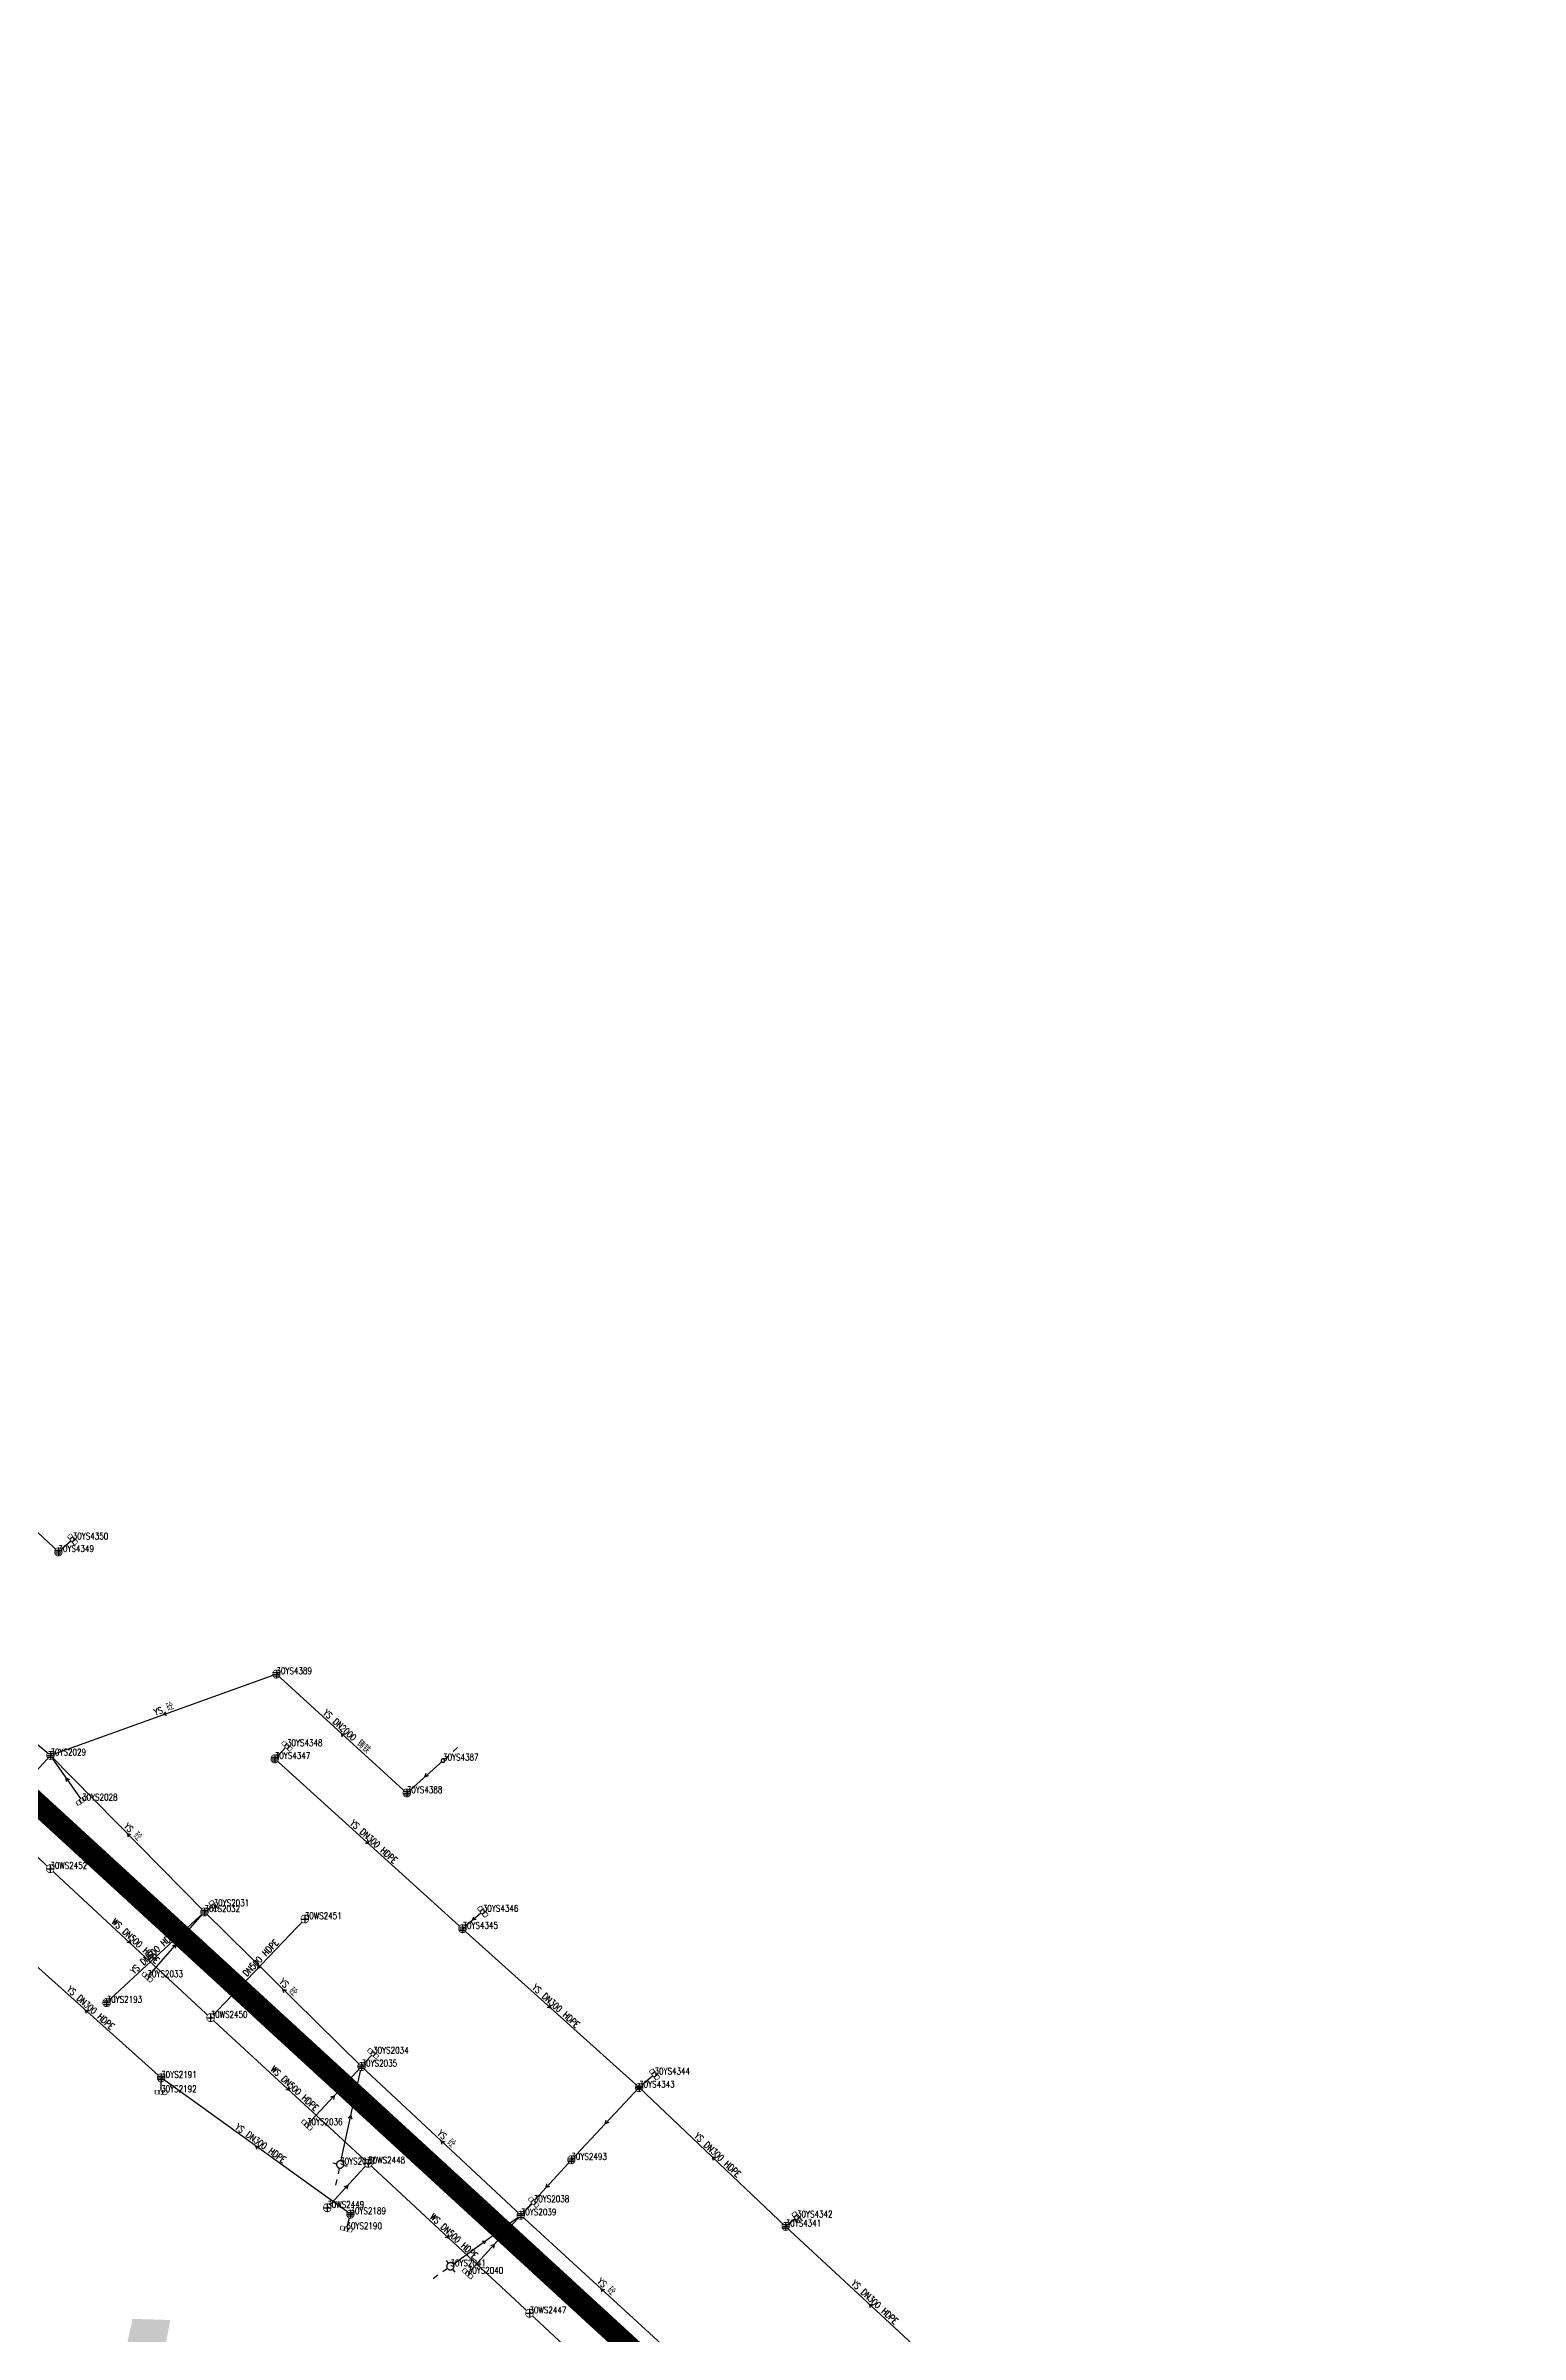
# Model space of a CAD drawing. Extents: x 78813 to 99477, y 2421021 to 2448125.
# Drawn here: x 87208.4 to 87410.5, y 2432917.2 to 2433230.9 of the extents above; entities that cross this region are included whole.
import ezdxf
from ezdxf.enums import TextEntityAlignment as Align

# ---------------------------------------------------------------- set-up
doc = ezdxf.new("R2010")
doc.units = 0
doc.set_wipeout_variables(frame=1)
doc.layers.get('0').update_dxf_attribs({"linetype": 'CONTINUOUS'})
for name, color, linetype in [('DX_WS', 16, 'CONTINUOUS'), ('DX_YS', 42, 'CONTINUOUS'), ('道路', 5, 'CONTINUOUS')]:
    doc.layers.add(name, color=color, linetype=linetype)
for name, color, linetype, true_color in [('WSLINE', 7, 'CONTINUOUS', 0x7f0000), ('YSANNEXE', 7, 'CONTINUOUS', 0xcc9900), ('YSLINE', 7, 'CONTINUOUS', 0xcc9900)]:
    doc.layers.add(name, color=color, linetype=linetype, true_color=true_color)
doc.layers.add('道路名称', color=7, linetype='CONTINUOUS', lineweight=0)
doc.styles.add('CcNameZT', font='txt.SHX', dxfattribs={"width": 0.8, "bigfont": 'HZTXT.SHX'})
doc.styles.get("Standard").update_dxf_attribs({"font": 'txt.shx', "bigfont": 'hztxt.shx'})
doc.styles.add('宋体0.7', font='', dxfattribs={"width": 0.7})
doc.styles.get('宋体0.7').set_extended_font_data('SimSun')

# ---------------------------------------------------------------- blocks, each defined once
blk = doc.blocks.new('PS污水井')
blk.add_lwpolyline([(1, 0), (1, 0.07), (0.99, 0.14), (0.98, 0.21), (0.96, 0.28), (0.94, 0.34), (0.91, 0.41), (0.88, 0.47), (0.85, 0.53), (0.81, 0.59), (0.77, 0.64), (0.72, 0.69), (0.67, 0.74), (0.62, 0.79), (0.56, 0.83), (0.5, 0.87), (0.44, 0.9), (0.37, 0.93), (0.31, 0.95), (0.24, 0.97), (0.17, 0.98), (0.1, 0.99), (0.03, 1), (-0.03, 1), (-0.1, 0.99), (-0.17, 0.98), (-0.24, 0.97), (-0.31, 0.95), (-0.37, 0.93), (-0.44, 0.9), (-0.5, 0.87), (-0.56, 0.83), (-0.62, 0.79), (-0.67, 0.74), (-0.72, 0.69), (-0.77, 0.64), (-0.81, 0.59), (-0.85, 0.53), (-0.88, 0.47), (-0.91, 0.41), (-0.94, 0.34), (-0.96, 0.28), (-0.98, 0.21), (-0.99, 0.14), (-1, 0.07), (-1, 0), (-1, -0.07), (-0.99, -0.14), (-0.98, -0.21), (-0.96, -0.28), (-0.94, -0.34), (-0.91, -0.41), (-0.88, -0.47), (-0.85, -0.53), (-0.81, -0.59), (-0.77, -0.64), (-0.72, -0.69), (-0.67, -0.74), (-0.62, -0.79), (-0.56, -0.83), (-0.5, -0.87), (-0.44, -0.9), (-0.37, -0.93), (-0.31, -0.95), (-0.24, -0.97), (-0.17, -0.98), (-0.1, -0.99), (-0.03, -1), (0.03, -1), (0.1, -0.99), (0.17, -0.98), (0.24, -0.97), (0.31, -0.95), (0.37, -0.93), (0.44, -0.9), (0.5, -0.87), (0.56, -0.83), (0.62, -0.79), (0.67, -0.74), (0.72, -0.69), (0.77, -0.64), (0.81, -0.59), (0.85, -0.53), (0.88, -0.47), (0.91, -0.41), (0.94, -0.34), (0.96, -0.28), (0.98, -0.21), (0.99, -0.14), (1, 0)], close=True)
blk.add_wipeout([(1, 0), (1, 0.07), (0.99, 0.14), (0.98, 0.21), (0.96, 0.28), (0.94, 0.34), (0.91, 0.41), (0.88, 0.47), (0.85, 0.53), (0.81, 0.59), (0.77, 0.64), (0.72, 0.69), (0.67, 0.74), (0.62, 0.79), (0.56, 0.83), (0.5, 0.87), (0.44, 0.9), (0.37, 0.93), (0.31, 0.95), (0.24, 0.97), (0.17, 0.98), (0.1, 0.99), (0.03, 1), (-0.03, 1), (-0.1, 0.99), (-0.17, 0.98), (-0.24, 0.97), (-0.31, 0.95), (-0.37, 0.93), (-0.44, 0.9), (-0.5, 0.87), (-0.56, 0.83), (-0.62, 0.79), (-0.67, 0.74), (-0.72, 0.69), (-0.77, 0.64), (-0.81, 0.59), (-0.85, 0.53), (-0.88, 0.47), (-0.91, 0.41), (-0.94, 0.34), (-0.96, 0.28), (-0.98, 0.21), (-0.99, 0.14), (-1, 0.07), (-1, 0), (-1, -0.07), (-0.99, -0.14), (-0.98, -0.21), (-0.96, -0.28), (-0.94, -0.34), (-0.91, -0.41), (-0.88, -0.47), (-0.85, -0.53), (-0.81, -0.59), (-0.77, -0.64), (-0.72, -0.69), (-0.67, -0.74), (-0.62, -0.79), (-0.56, -0.83), (-0.5, -0.87), (-0.44, -0.9), (-0.37, -0.93), (-0.31, -0.95), (-0.24, -0.97), (-0.17, -0.98), (-0.1, -0.99), (-0.03, -1), (0.03, -1), (0.1, -0.99), (0.17, -0.98), (0.24, -0.97), (0.31, -0.95), (0.37, -0.93), (0.44, -0.9), (0.5, -0.87), (0.56, -0.83), (0.62, -0.79), (0.67, -0.74), (0.72, -0.69), (0.77, -0.64), (0.81, -0.59), (0.85, -0.53), (0.88, -0.47), (0.91, -0.41), (0.94, -0.34), (0.96, -0.28), (0.98, -0.21), (0.99, -0.14)])
for p, q in [((-1, 0), (0, 0)), ((0, 1), (0, 0)), ((0, 0), (0, -1)), ((0, 0), (1, 0))]:
    blk.add_line(p, q)
blk = doc.blocks.new('LX')
for p, q in [((-0.866, 0.5), (0, 0)), ((0, 0), (-0.866, -0.5))]:
    blk.add_line(p, q)
blk = doc.blocks.new('PS雨水井')
blk.add_lwpolyline([(1, 0), (1, 0.07), (0.99, 0.14), (0.98, 0.21), (0.96, 0.28), (0.94, 0.34), (0.91, 0.41), (0.88, 0.47), (0.85, 0.53), (0.81, 0.59), (0.77, 0.64), (0.72, 0.69), (0.67, 0.74), (0.62, 0.79), (0.56, 0.83), (0.5, 0.87), (0.44, 0.9), (0.37, 0.93), (0.31, 0.95), (0.24, 0.97), (0.17, 0.98), (0.1, 0.99), (0.03, 1), (-0.03, 1), (-0.1, 0.99), (-0.17, 0.98), (-0.24, 0.97), (-0.31, 0.95), (-0.37, 0.93), (-0.44, 0.9), (-0.5, 0.87), (-0.56, 0.83), (-0.62, 0.79), (-0.67, 0.74), (-0.72, 0.69), (-0.77, 0.64), (-0.81, 0.59), (-0.85, 0.53), (-0.88, 0.47), (-0.91, 0.41), (-0.94, 0.34), (-0.96, 0.28), (-0.98, 0.21), (-0.99, 0.14), (-1, 0.07), (-1, 0), (-1, -0.07), (-0.99, -0.14), (-0.98, -0.21), (-0.96, -0.28), (-0.94, -0.34), (-0.91, -0.41), (-0.88, -0.47), (-0.85, -0.53), (-0.81, -0.59), (-0.77, -0.64), (-0.72, -0.69), (-0.67, -0.74), (-0.62, -0.79), (-0.56, -0.83), (-0.5, -0.87), (-0.44, -0.9), (-0.37, -0.93), (-0.31, -0.95), (-0.24, -0.97), (-0.17, -0.98), (-0.1, -0.99), (-0.03, -1), (0.03, -1), (0.1, -0.99), (0.17, -0.98), (0.24, -0.97), (0.31, -0.95), (0.37, -0.93), (0.44, -0.9), (0.5, -0.87), (0.56, -0.83), (0.62, -0.79), (0.67, -0.74), (0.72, -0.69), (0.77, -0.64), (0.81, -0.59), (0.85, -0.53), (0.88, -0.47), (0.91, -0.41), (0.94, -0.34), (0.96, -0.28), (0.98, -0.21), (0.99, -0.14), (1, 0)], close=True)
blk.add_wipeout([(1, 0), (1, 0.07), (0.99, 0.14), (0.98, 0.21), (0.96, 0.28), (0.94, 0.34), (0.91, 0.41), (0.88, 0.47), (0.85, 0.53), (0.81, 0.59), (0.77, 0.64), (0.72, 0.69), (0.67, 0.74), (0.62, 0.79), (0.56, 0.83), (0.5, 0.87), (0.44, 0.9), (0.37, 0.93), (0.31, 0.95), (0.24, 0.97), (0.17, 0.98), (0.1, 0.99), (0.03, 1), (-0.03, 1), (-0.1, 0.99), (-0.17, 0.98), (-0.24, 0.97), (-0.31, 0.95), (-0.37, 0.93), (-0.44, 0.9), (-0.5, 0.87), (-0.56, 0.83), (-0.62, 0.79), (-0.67, 0.74), (-0.72, 0.69), (-0.77, 0.64), (-0.81, 0.59), (-0.85, 0.53), (-0.88, 0.47), (-0.91, 0.41), (-0.94, 0.34), (-0.96, 0.28), (-0.98, 0.21), (-0.99, 0.14), (-1, 0.07), (-1, 0), (-1, -0.07), (-0.99, -0.14), (-0.98, -0.21), (-0.96, -0.28), (-0.94, -0.34), (-0.91, -0.41), (-0.88, -0.47), (-0.85, -0.53), (-0.81, -0.59), (-0.77, -0.64), (-0.72, -0.69), (-0.67, -0.74), (-0.62, -0.79), (-0.56, -0.83), (-0.5, -0.87), (-0.44, -0.9), (-0.37, -0.93), (-0.31, -0.95), (-0.24, -0.97), (-0.17, -0.98), (-0.1, -0.99), (-0.03, -1), (0.03, -1), (0.1, -0.99), (0.17, -0.98), (0.24, -0.97), (0.31, -0.95), (0.37, -0.93), (0.44, -0.9), (0.5, -0.87), (0.56, -0.83), (0.62, -0.79), (0.67, -0.74), (0.72, -0.69), (0.77, -0.64), (0.81, -0.59), (0.85, -0.53), (0.88, -0.47), (0.91, -0.41), (0.94, -0.34), (0.96, -0.28), (0.98, -0.21), (0.99, -0.14)])
for p, q in [((-1, 0), (0, 0)), ((-0.88, 0.48), (0, 0.47)), ((0, 1), (0, 0)), ((0, 0.47), (0.88, 0.47)), ((0, 0), (0, -1)), ((0, 0), (1, 0)), ((-0.88, -0.48), (0, -0.48)), ((0, -0.48), (0.88, -0.48))]:
    blk.add_line(p, q)
blk = doc.blocks.new('PS雨篦')
blk.add_lwpolyline([(-1.5, 0.5), (0, 0.5), (1.5, 0.5), (1.5, -0.5), (0, -0.5), (-1.5, -0.5)], close=True)
blk.add_wipeout([(-1.5, 0.5), (0, 0.5), (1.5, 0.5), (1.5, -0.5), (0, -0.5), (-1.5, -0.5)])
for p, q in [((-0.51, -0.5), (-0.51, 0.5)), ((0.49, -0.5), (0.49, 0.5))]:
    blk.add_line(p, q)
blk = doc.blocks.new('PS预留口')
blk.add_lwpolyline([(4.2, 0), (5.8, 0)])
blk.add_wipeout([(1, 0), (1, 0.07), (0.99, 0.14), (0.98, 0.21), (0.96, 0.28), (0.94, 0.34), (0.91, 0.41), (0.88, 0.47), (0.85, 0.53), (0.81, 0.59), (0.77, 0.64), (0.72, 0.69), (0.67, 0.74), (0.62, 0.79), (0.56, 0.83), (0.5, 0.87), (0.44, 0.9), (0.37, 0.93), (0.31, 0.95), (0.24, 0.97), (0.17, 0.98), (0.1, 0.99), (0.03, 1), (-0.03, 1), (-0.1, 0.99), (-0.17, 0.98), (-0.24, 0.97), (-0.31, 0.95), (-0.37, 0.93), (-0.44, 0.9), (-0.5, 0.87), (-0.56, 0.83), (-0.62, 0.79), (-0.67, 0.74), (-0.72, 0.69), (-0.77, 0.64), (-0.81, 0.59), (-0.85, 0.53), (-0.88, 0.47), (-0.91, 0.41), (-0.94, 0.34), (-0.96, 0.28), (-0.98, 0.21), (-0.99, 0.14), (-1, 0.07), (-1, 0), (-1, -0.07), (-0.99, -0.14), (-0.98, -0.21), (-0.96, -0.28), (-0.94, -0.34), (-0.91, -0.41), (-0.88, -0.47), (-0.85, -0.53), (-0.81, -0.59), (-0.77, -0.64), (-0.72, -0.69), (-0.67, -0.74), (-0.62, -0.79), (-0.56, -0.83), (-0.5, -0.87), (-0.44, -0.9), (-0.37, -0.93), (-0.31, -0.95), (-0.24, -0.97), (-0.17, -0.98), (-0.1, -0.99), (-0.03, -1), (0.03, -1), (0.1, -0.99), (0.17, -0.98), (0.24, -0.97), (0.31, -0.95), (0.37, -0.93), (0.44, -0.9), (0.5, -0.87), (0.56, -0.83), (0.62, -0.79), (0.67, -0.74), (0.72, -0.69), (0.77, -0.64), (0.81, -0.59), (0.85, -0.53), (0.88, -0.47), (0.91, -0.41), (0.94, -0.34), (0.96, -0.28), (0.98, -0.21), (0.99, -0.14)])
blk.add_line((1, 0), (2.6, 0))
blk.add_lwpolyline([(1, 0), (1, 0.07), (0.99, 0.14), (0.98, 0.21), (0.96, 0.28), (0.94, 0.34), (0.91, 0.41), (0.88, 0.47), (0.85, 0.53), (0.81, 0.59), (0.77, 0.64), (0.72, 0.69), (0.67, 0.74), (0.62, 0.79), (0.56, 0.83), (0.5, 0.87), (0.44, 0.9), (0.37, 0.93), (0.31, 0.95), (0.24, 0.97), (0.17, 0.98), (0.1, 0.99), (0.03, 1), (-0.03, 1), (-0.1, 0.99), (-0.17, 0.98), (-0.24, 0.97), (-0.31, 0.95), (-0.37, 0.93), (-0.44, 0.9), (-0.5, 0.87), (-0.56, 0.83), (-0.62, 0.79), (-0.67, 0.74), (-0.72, 0.69), (-0.77, 0.64), (-0.81, 0.59), (-0.85, 0.53), (-0.88, 0.47), (-0.91, 0.41), (-0.94, 0.34), (-0.96, 0.28), (-0.98, 0.21), (-0.99, 0.14), (-1, 0.07), (-1, 0), (-1, -0.07), (-0.99, -0.14), (-0.98, -0.21), (-0.96, -0.28), (-0.94, -0.34), (-0.91, -0.41), (-0.88, -0.47), (-0.85, -0.53), (-0.81, -0.59), (-0.77, -0.64), (-0.72, -0.69), (-0.67, -0.74), (-0.62, -0.79), (-0.56, -0.83), (-0.5, -0.87), (-0.44, -0.9), (-0.37, -0.93), (-0.31, -0.95), (-0.24, -0.97), (-0.17, -0.98), (-0.1, -0.99), (-0.03, -1), (0.03, -1), (0.1, -0.99), (0.17, -0.98), (0.24, -0.97), (0.31, -0.95), (0.37, -0.93), (0.44, -0.9), (0.5, -0.87), (0.56, -0.83), (0.62, -0.79), (0.67, -0.74), (0.72, -0.69), (0.77, -0.64), (0.81, -0.59), (0.85, -0.53), (0.88, -0.47), (0.91, -0.41), (0.94, -0.34), (0.96, -0.28), (0.98, -0.21), (0.99, -0.14), (1, 0)], close=True)
for points in [[(0, 1), (0, 2)], [(0, -2), (0, -1)]]:
    blk.add_lwpolyline(points)
blk = doc.blocks.new('PS非普查')
blk.add_lwpolyline([(3.7, 0), (5.3, 0)])
blk.add_wipeout([(0.5, 0), (0.5, 0.03), (0.5, 0.07), (0.49, 0.1), (0.48, 0.14), (0.47, 0.17), (0.46, 0.2), (0.44, 0.23), (0.42, 0.26), (0.4, 0.29), (0.38, 0.32), (0.36, 0.35), (0.33, 0.37), (0.31, 0.39), (0.28, 0.41), (0.25, 0.43), (0.22, 0.45), (0.19, 0.46), (0.15, 0.48), (0.12, 0.49), (0.09, 0.49), (0.05, 0.5), (0.02, 0.5), (-0.02, 0.5), (-0.05, 0.5), (-0.09, 0.49), (-0.12, 0.49), (-0.15, 0.48), (-0.19, 0.46), (-0.22, 0.45), (-0.25, 0.43), (-0.28, 0.41), (-0.31, 0.39), (-0.33, 0.37), (-0.36, 0.35), (-0.38, 0.32), (-0.4, 0.29), (-0.42, 0.26), (-0.44, 0.23), (-0.46, 0.2), (-0.47, 0.17), (-0.48, 0.14), (-0.49, 0.1), (-0.5, 0.07), (-0.5, 0.03), (-0.5, 0), (-0.5, -0.03), (-0.5, -0.07), (-0.49, -0.1), (-0.48, -0.14), (-0.47, -0.17), (-0.46, -0.2), (-0.44, -0.23), (-0.42, -0.26), (-0.4, -0.29), (-0.38, -0.32), (-0.36, -0.35), (-0.33, -0.37), (-0.31, -0.39), (-0.28, -0.41), (-0.25, -0.43), (-0.22, -0.45), (-0.19, -0.46), (-0.15, -0.48), (-0.12, -0.49), (-0.09, -0.49), (-0.05, -0.5), (-0.02, -0.5), (0.02, -0.5), (0.05, -0.5), (0.09, -0.49), (0.12, -0.49), (0.15, -0.48), (0.19, -0.46), (0.22, -0.45), (0.25, -0.43), (0.28, -0.41), (0.31, -0.39), (0.33, -0.37), (0.36, -0.35), (0.38, -0.32), (0.4, -0.29), (0.42, -0.26), (0.44, -0.23), (0.46, -0.2), (0.47, -0.17), (0.48, -0.14), (0.49, -0.1), (0.5, -0.07)])
blk.add_line((0.5, 0), (2.1, 0))
blk.add_lwpolyline([(0.5, 0), (0.5, 0.03), (0.5, 0.07), (0.49, 0.1), (0.48, 0.14), (0.47, 0.17), (0.46, 0.2), (0.44, 0.23), (0.42, 0.26), (0.4, 0.29), (0.38, 0.32), (0.36, 0.35), (0.33, 0.37), (0.31, 0.39), (0.28, 0.41), (0.25, 0.43), (0.22, 0.45), (0.19, 0.46), (0.15, 0.48), (0.12, 0.49), (0.09, 0.49), (0.05, 0.5), (0.02, 0.5), (-0.02, 0.5), (-0.05, 0.5), (-0.09, 0.49), (-0.12, 0.49), (-0.15, 0.48), (-0.19, 0.46), (-0.22, 0.45), (-0.25, 0.43), (-0.28, 0.41), (-0.31, 0.39), (-0.33, 0.37), (-0.36, 0.35), (-0.38, 0.32), (-0.4, 0.29), (-0.42, 0.26), (-0.44, 0.23), (-0.46, 0.2), (-0.47, 0.17), (-0.48, 0.14), (-0.49, 0.1), (-0.5, 0.07), (-0.5, 0.03), (-0.5, 0), (-0.5, -0.03), (-0.5, -0.07), (-0.49, -0.1), (-0.48, -0.14), (-0.47, -0.17), (-0.46, -0.2), (-0.44, -0.23), (-0.42, -0.26), (-0.4, -0.29), (-0.38, -0.32), (-0.36, -0.35), (-0.33, -0.37), (-0.31, -0.39), (-0.28, -0.41), (-0.25, -0.43), (-0.22, -0.45), (-0.19, -0.46), (-0.15, -0.48), (-0.12, -0.49), (-0.09, -0.49), (-0.05, -0.5), (-0.02, -0.5), (0.02, -0.5), (0.05, -0.5), (0.09, -0.49), (0.12, -0.49), (0.15, -0.48), (0.19, -0.46), (0.22, -0.45), (0.25, -0.43), (0.28, -0.41), (0.31, -0.39), (0.33, -0.37), (0.36, -0.35), (0.38, -0.32), (0.4, -0.29), (0.42, -0.26), (0.44, -0.23), (0.46, -0.2), (0.47, -0.17), (0.48, -0.14), (0.49, -0.1), (0.5, -0.07), (0.5, 0)], close=True)
blk = doc.blocks.new('测量点')
h = blk.add_hatch(color=256)
edge = h.paths.add_edge_path()
edge.add_arc((0, 0), 0.5, 0, 360)
blk.add_circle((0, 0), 0.5)
blk = doc.blocks.new('gc01')
h = blk.add_hatch(color=256)
edge = h.paths.add_edge_path()
edge.add_arc((0, 0), 0.5, 0, 360)
edge.add_arc((0, 0), 0.5, 0, 360)
blk.add_circle((0, 0), 0.5)

msp = doc.modelspace()

# ---------------------------------------------------------------- linework, layer by layer
at = {"layer": 'WSLINE'}
for p, q in [((87187.04, 2433001.49), (87209.01, 2432981.04)), ((87209.01, 2432981.04), (87230.99, 2432960.63)), ((87243.9, 2432974.15), (87230.99, 2432960.63)), ((87230.99, 2432960.63), (87252.59, 2432940.67)), ((87246.98, 2432934.58), (87252.59, 2432940.67)), ((87252.59, 2432940.67), (87274.7, 2432920.12)), ((87274.7, 2432920.12), (87296.26, 2432900.07))]:
    msp.add_line(p, q, dxfattribs=at)
at = {"layer": 'YSLINE'}
for p, q in [((87210.12, 2433024.46), (87188.15, 2433045.01)), ((87212.08, 2433026.18), (87210.12, 2433024.46)), ((87209.03, 2432996.58), (87185.98, 2433015.49)), ((87240, 2433007.72), (87209.03, 2432996.58)), ((87257.88, 2432991.42), (87240, 2433007.72)), ((87241.45, 2432997.85), (87239.78, 2432996.09)), ((87200.06, 2432986.74), (87209.03, 2432996.58)), ((87213.36, 2432990.4), (87209.03, 2432996.58)), ((87262.85, 2432995.87), (87257.88, 2432991.42)), ((87231.4, 2432975.91), (87230.15, 2432975.12)), ((87222.32, 2432966.19), (87230.15, 2432975.12)), ((87268.3, 2432975.16), (87265.51, 2432972.82)), ((87265.51, 2432972.82), (87289.73, 2432951.05)), ((87224.21, 2432952.38), (87203.45, 2432970.98)), ((87244.2, 2432945.92), (87251.68, 2432953.93)), ((87253.26, 2432955.71), (87251.68, 2432953.93)), ((87224.2, 2432950.42), (87224.21, 2432952.38)), ((87289.73, 2432951.05), (87280.44, 2432941.16)), ((87291.84, 2432952.85), (87289.73, 2432951.05)), ((87289.73, 2432951.05), (87309.82, 2432932.03)), ((87280.44, 2432941.16), (87273.51, 2432933.55)), ((87275.28, 2432935.34), (87273.51, 2432933.55)), ((87249.6, 2432931.65), (87250.15, 2432933.7)), ((87263.86, 2432926.56), (87273.51, 2432933.55)), ((87266.23, 2432925.55), (87273.51, 2432933.55)), ((87311.37, 2432933.26), (87309.82, 2432932.03)), ((87309.82, 2432932.03), (87332.82, 2432910.69))]:
    msp.add_line(p, q, dxfattribs=at)

# ---------------------------------------------------------------- block references
at = {"layer": 'DX_WS', "yscale": 0.5, "zscale": 0.5}
for p, xscale, rotation in [((87220, 2432970.84), 0.5000000000878982, 316.8456606964688), ((87237.44, 2432967.39), 0.4999999998439218, 226.318329060497), ((87241.79, 2432950.65), 0.4999999999256761, 317.4186185119841), ((87249.79, 2432937.63), 0.4999999998621667, 47.55549698130921), ((87263.64, 2432930.4), 0.5000000000878982, 316.8456606964688)]:
    msp.add_blockref('LX', p, dxfattribs=dict(at, xscale=xscale, rotation=rotation))
at = {"layer": 'YSANNEXE', "yscale": 0.5, "zscale": 0.5}
for p, xscale, rotation in [((87224.51, 2433002.15), 0.5000000000304868, 199.9622705094149), ((87248.94, 2432999.57), 0.500000000145689, 137.509870812667), ((87260.36, 2432993.65), 0.500000000053506, 221.734666722504), ((87211.19, 2432993.49), 0.5000000001583924, 124.9047993261661), ((87219.59, 2432985.85), 0.5000000001510304, 134.6450818393257), ((87252.65, 2432984.46), 0.4999999999871826, 317.9915762995381), ((87226.23, 2432970.65), 0.500000000158134, 48.70141260181136), ((87240.91, 2432964.52), 0.4999999998398526, 135.2180396689959), ((87213.83, 2432961.68), 0.4999999998782457, 138.082828643291), ((87277.62, 2432961.94), 0.4999999999871826, 317.9915762995381), ((87247.94, 2432949.92), 0.5000000000658894, 46.98253920664027), ((87250.21, 2432947.22), 0.5000000000205722, 77.34930234380441), ((87262.6, 2432943.74), 0.5000000000109518, 136.9369130337061), ((87285.08, 2432946.1), 0.5000000000041096, 226.8912868717683), ((87237.18, 2432943.04), 0.5000000000509134, 144.3853643634343), ((87299.77, 2432941.54), 0.500000000099427, 136.8456576255853), ((87268.69, 2432930.06), 0.5000000000048387, 36.09634109330177), ((87269.87, 2432929.55), 0.4999999998621667, 47.55549698130921), ((87284.53, 2432923.47), 0.500000000145689, 137.509870812667), ((87321.32, 2432921.36), 0.5000000001235999, 137.4186154166185)]:
    msp.add_blockref('LX', p, dxfattribs=dict(at, xscale=xscale, rotation=rotation))

# ---------------------------------------------------------------- texts
at = {"layer": 'DX_WS', "style": 'CcNameZT', "width": 0.8}
for rotation, p in [(317.1064, (87220.17, 2432971.02, 0.79)), (46.3117, (87237.26, 2432967.56, 0.93)), (317.2677, (87241.96, 2432950.83, 0.67)), (317.0894, (87263.81, 2432930.58, 0.9))]:
    msp.add_text(' WS DN500 HDPE', height=0.9, rotation=rotation, dxfattribs=at).set_placement(p, align=Align.CENTER)
at = {"layer": 'DX_YS', "style": 'CcNameZT', "width": 0.8}
for s, rotation, p in [(' YS 砼', 19.7892, (87224.43, 2433002.38, 0.79)), (' YS DN2000 铸铁', 317.6571, (87249.11, 2432999.75, 0.95)), (' YS DN300 HDPE', 317.8705, (87252.82, 2432984.64, 2.14)), (' YS 砼', 314.537, (87219.77, 2432986.02, 1.53)), (' YS 砼', 315.4639, (87241.09, 2432964.7, 1.47)), (' YS DN300 HDPE', 318.0423, (87277.79, 2432962.12, 2)), (' YS DN300 HDPE', 324.2548, (87237.33, 2432943.24, 2.87)), (' YS 砼', 316.9813, (87262.77, 2432943.92, 1.65)), (' YS DN300 HDPE', 316.5725, (87299.95, 2432941.72, 2.12)), (' YS 砼', 317.5302, (87284.7, 2432923.65, 1.74)), (' YS DN300 HDPE', 317.134, (87321.49, 2432921.54, 2.19))]:
    msp.add_text(s, height=0.9, rotation=rotation, dxfattribs=at).set_placement(p, align=Align.CENTER)

# ---------------------------------------------------------------- next in the draw order: block references
at = {"layer": 'DX_WS', "xscale": 0.5, "yscale": 0.5, "zscale": 0.5}
for p in [(87209.01, 2432981.04, 0.79), (87243.9, 2432974.15, 0.93), (87230.99, 2432960.63, 0.67), (87252.59, 2432940.67, 0.9), (87246.98, 2432934.58, 0.98), (87274.7, 2432920.12, 0.65)]:
    msp.add_blockref('PS污水井', p, dxfattribs=at)
at = {"layer": 'DX_YS', "xscale": 0.5, "yscale": 0.5, "zscale": 0.5}
for p in [(87210.12, 2433024.46, 2.22), (87240, 2433007.72, 0.79), (87289.73, 2432951.05, 2.22), (87280.44, 2432941.16, 1.5), (87309.82, 2432932.03, 2.16)]:
    msp.add_blockref('PS雨水井', p, dxfattribs=at)
at = {"layer": 'DX_YS', "yscale": 0.5, "zscale": 0.5}
for p, xscale, rotation in [((87268.3, 2432975.16, 2.45), 0.499999999845536, 130.0456408834499), ((87266.23, 2432925.55, 2.88), 0.4999999999972866, 317.6764746611295)]:
    msp.add_blockref('PS雨篦', p, dxfattribs=dict(at, xscale=xscale, rotation=rotation))

# ---------------------------------------------------------------- next in the draw order: linework, layer by layer
at = {"layer": 'YSLINE'}
for p, q in [((87230.15, 2432975.12), (87209.03, 2432996.58)), ((87239.78, 2432996.09), (87265.51, 2432972.82)), ((87216.73, 2432962.69), (87230.15, 2432975.12)), ((87251.68, 2432953.93), (87230.15, 2432975.12)), ((87248.74, 2432940.51), (87251.68, 2432953.93)), ((87273.51, 2432933.55), (87251.68, 2432953.93)), ((87250.15, 2432933.7), (87224.21, 2432952.38)), ((87295.55, 2432913.38), (87273.51, 2432933.55))]:
    msp.add_line(p, q, dxfattribs=at)

# ---------------------------------------------------------------- next in the draw order: block references
at = {"layer": 'DX_YS', "yscale": 0.5, "zscale": 0.5}
for name, p, xscale, rotation in [('PS雨篦', (87212.08, 2433026.18, 2.54), 0.4999999999551546, 131.1380131439184), ('PS雨篦', (87291.84, 2432952.85, 2.72), 0.500000000149252, 130.3489511784922), ('PS雨篦', (87311.37, 2432933.26, 2.68), 0.4999999999788871, 128.4694816150294), ('PS预留口', (87263.86, 2432926.56, 2.24), 0.5000000000907108, 215.9082459716539)]:
    msp.add_blockref(name, p, dxfattribs=dict(at, xscale=xscale, rotation=rotation))

# ---------------------------------------------------------------- next in the draw order: texts
at = {"layer": 'DX_WS', "style": 'CcNameZT', "width": 0.8}
for s, p in [('30WS2452', (87209.01, 2432981.04, 0.79)), ('30WS2451', (87243.9, 2432974.15, 0.93)), ('30WS2450', (87230.99, 2432960.63, 0.67)), ('30WS2448', (87252.59, 2432940.67, 0.9)), ('30WS2449', (87246.98, 2432934.58, 0.98)), ('30WS2447', (87274.7, 2432920.12, 0.65))]:
    msp.add_text(s, height=0.9, dxfattribs=at).set_placement(p)
at = {"layer": 'DX_YS', "width": 0.8}
for s, p in [('30YS4389', (87240, 2433007.72, 0.79)), ('30YS4346', (87268.3, 2432975.16, 2.45)), ('30YS2493', (87280.44, 2432941.16, 1.5))]:
    msp.add_text(s, height=0.9, dxfattribs=at).set_placement(p)

# ---------------------------------------------------------------- next in the draw order: block references
at = {"layer": 'DX_YS', "yscale": 0.5, "zscale": 0.5}
for name, p, xscale, rotation in [('PS雨篦', (87241.45, 2432997.85, 2.46), 0.5000000000417878, 136.5357479512379), ('PS非普查', (87262.85, 2432995.87, 1.15), 0.4999999998616971, 41.82084362785192), ('PS雨篦', (87213.36, 2432990.4, 2.8), 0.5000000001144118, 34.99886744915494), ('PS雨篦', (87222.32, 2432966.19, 2.82), 0.5000000000026404, 318.786838037517), ('PS雨篦', (87244.2, 2432945.92, 2.73), 0.4999999999758988, 316.963214220441), ('PS预留口', (87248.74, 2432940.51, 2.82), 0.4999999998841705, 257.6318680794953), ('PS雨篦', (87249.6, 2432931.65, 3.58), 0.5000000000491738, 344.9625729539267)]:
    msp.add_blockref(name, p, dxfattribs=dict(at, xscale=xscale, rotation=rotation))
at = {"layer": 'DX_YS', "xscale": 0.5, "yscale": 0.5, "zscale": 0.5}
for name, p in [('PS雨水井', (87209.03, 2432996.58, 1.06)), ('PS雨水井', (87257.88, 2432991.42, 0.95)), ('PS雨水井', (87230.15, 2432975.12, 1.53)), ('PS雨水井', (87265.51, 2432972.82, 2)), ('PS雨水井', (87216.73, 2432962.69, 2.11)), ('PS雨水井', (87251.68, 2432953.93, 1.47)), ('PS雨水井', (87224.21, 2432952.38, 2.79)), ('测量点', (87289.73, 2432951.05, 2.4)), ('gc01', (87289.73, 2432951.05, 2.4)), ('PS雨水井', (87273.51, 2432933.55, 1.65))]:
    msp.add_blockref(name, p, dxfattribs=at)

# ---------------------------------------------------------------- next in the draw order: texts
at = {"layer": 'DX_YS', "width": 0.8}
for s, p in [('30YS4350', (87212.08, 2433026.18, 2.54)), ('30YS4349', (87210.12, 2433024.46, 2.22)), ('30YS4344', (87291.84, 2432952.85, 2.72)), ('30YS4343', (87289.73, 2432951.05, 2.22)), ('30YS4341', (87309.82, 2432932.03, 2.16)), ('30YS4342', (87311.37, 2432933.26, 2.68)), ('30YS2041', (87263.86, 2432926.56, 2.24)), ('30YS2040', (87266.23, 2432925.55, 2.88))]:
    msp.add_text(s, height=0.9, dxfattribs=at).set_placement(p)

# ---------------------------------------------------------------- next in the draw order: block references
at = {"layer": 'DX_YS', "xscale": 0.5, "yscale": 0.5, "zscale": 0.5}
for p in [(87239.78, 2432996.09, 2.14), (87250.15, 2432933.7, 2.87)]:
    msp.add_blockref('PS雨水井', p, dxfattribs=at)
at = {"layer": 'DX_YS', "yscale": 0.5, "zscale": 0.5}
for p, xscale, rotation in [((87231.4, 2432975.91, 3.06), 0.5000000001296713, 122.3615836214437), ((87253.26, 2432955.71, 2.56), 0.4999999998687374, 138.5327149188165), ((87224.2, 2432950.42, 3.43), 0.500000000001535, 359.5894948084158), ((87275.28, 2432935.34, 2.83), 0.4999999999613664, 135.3715208588568)]:
    msp.add_blockref('PS雨篦', p, dxfattribs=dict(at, xscale=xscale, rotation=rotation))
at = {"layer": 'YSANNEXE', "yscale": 0.5, "zscale": 0.5}
for p, xscale, rotation in [((87266.91, 2432973.99), 0.4999999999623967, 220.015793325307), ((87223.44, 2432968.9), 0.4999999998393814, 42.97183461574548)]:
    msp.add_blockref('LX', p, dxfattribs=dict(at, xscale=xscale, rotation=rotation))

# ---------------------------------------------------------------- next in the draw order: texts
at = {"layer": 'DX_YS', "width": 0.8}
for s, p in [('30YS2029', (87209.03, 2432996.58, 1.06)), ('30YS4387', (87262.85, 2432995.87, 1.15)), ('30YS2028', (87213.36, 2432990.4, 2.8)), ('30YS4388', (87257.88, 2432991.42, 0.95)), ('30YS4345', (87265.51, 2432972.82, 2)), ('30YS2033', (87222.32, 2432966.19, 2.82)), ('30YS2193', (87216.73, 2432962.69, 2.11)), ('30YS2191', (87224.21, 2432952.38, 2.79)), ('30YS2036', (87244.2, 2432945.92, 2.73)), ('30YS2037', (87248.74, 2432940.51, 2.82))]:
    msp.add_text(s, height=0.9, dxfattribs=at).set_placement(p)
at = {"layer": 'DX_YS', "style": 'CcNameZT', "width": 0.8}
for s, rotation, p in [(' YS DN600 HDPE', 42.8239, (87223.27, 2432969.09, 2.11)), (' YS DN300 HDPE', 318.1282, (87214, 2432961.87, 2.79))]:
    msp.add_text(s, height=0.9, rotation=rotation, dxfattribs=at).set_placement(p, align=Align.CENTER)

# ---------------------------------------------------------------- next in the draw order: linework, layer by layer
at = {"layer": '道路', "const_width": 3, "flags": 128}
msp.add_lwpolyline([(87836.65, 2432412.45), (86739.68, 2433418.96)], dxfattribs=at)

# ---------------------------------------------------------------- next in the draw order: block references
at = {"layer": 'YSANNEXE', "xscale": 0.5000000000745004, "yscale": 0.5, "zscale": 0.5, "rotation": 227.4642446757911}
msp.add_blockref('LX', (87276.98, 2432937.36), dxfattribs=at)

# ---------------------------------------------------------------- next in the draw order: texts
at = {"layer": 'DX_YS', "width": 0.8}
for s, p in [('30YS4348', (87241.45, 2432997.85, 2.46)), ('30YS4347', (87239.78, 2432996.09, 2.14)), ('30YS2032', (87230.15, 2432975.12, 1.53)), ('30YS2031', (87231.4, 2432975.91, 3.06)), ('30YS2034', (87253.26, 2432955.71, 2.56)), ('30YS2035', (87251.68, 2432953.93, 1.47)), ('30YS2192', (87224.2, 2432950.42, 3.43)), ('30YS2189', (87250.15, 2432933.7, 2.87)), ('30YS2039', (87273.51, 2432933.55, 1.65)), ('30YS2038', (87275.28, 2432935.34, 2.83)), ('30YS2190', (87249.6, 2432931.65, 3.58))]:
    msp.add_text(s, height=0.9, dxfattribs=at).set_placement(p)
at = {"layer": '道路名称', "linetype": 'Continuous', "style": '宋体0.7', "width": 0.7}
msp.add_text('平  湾  四  路', height=70, rotation=318.0216, dxfattribs=at).set_placement((87066.6, 2432956.03))

doc.saveas('drawing.dxf')
